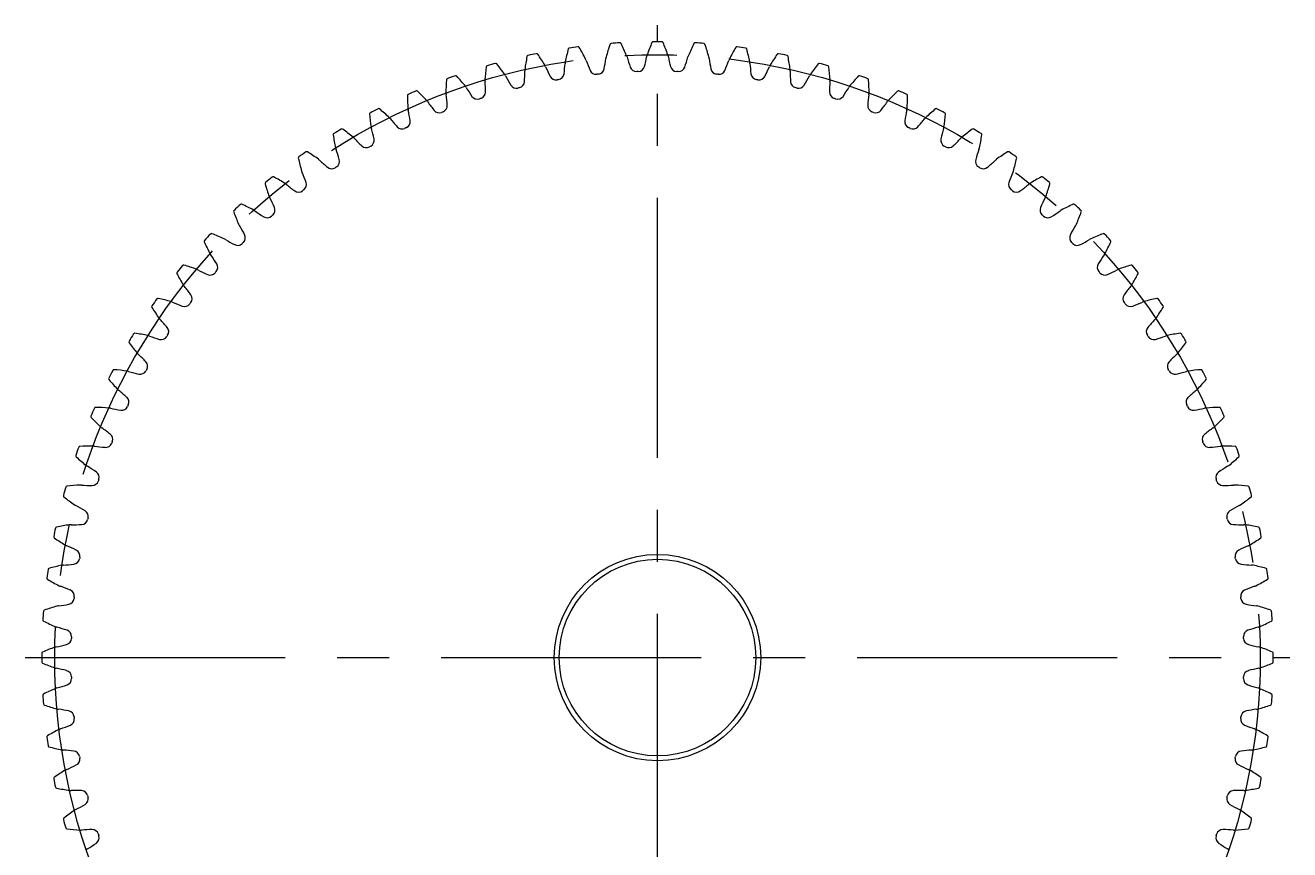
# Model space of a CAD drawing. Extents: x -1 to 145, y -13 to 100.
# Drawn here: x -1 to 76.2, y 35.9 to 86.2 of the extents above; entities that cross this region are included whole.
import ezdxf

# ---------------------------------------------------------------- set-up
doc = ezdxf.new("R2010")
doc.units = 0
doc.header["$LTSCALE"] = 0.5
doc.linetypes.add('CENTER', pattern=[50.8, 31.75, -6.35, 6.35, -6.35])
doc.layers.add('MSM_CENTER', color=1, linetype='CENTER')
doc.layers.add('MSM_CONTINUOUS', color=7, linetype='CONTINUOUS')

msp = doc.modelspace()

# ---------------------------------------------------------------- linework, layer by layer
at = {"layer": 'MSM_CENTER'}
for p, q in [((37.6, 9), (37.6, 86.2)), ((-1, 47.6), (76.2, 47.6))]:
    msp.add_line(p, q, dxfattribs=at)
msp.add_circle((37.6, 47.6), 36.8, dxfattribs=at)
at = {"layer": 'MSM_CONTINUOUS'}
for radius in [6.3, 6]:
    msp.add_circle((37.6, 47.6), radius, dxfattribs=at)
for centre, radius, start, end in [((45.565, 81.268), 11.5, 160.8561, 164.8913), ((34.776, 85.014), 0.08, 94.31615, 160.8561), ((37.6, 47.6), 37.6, 93.50994, 94.31615), ((35.303, 85.05), 0.08, 26.96998, 93.50994), ((25.125, 79.87), 11.5, 22.93478, 26.96998), ((47.844, 80.646), 11.5, 156.94306, 160.97826), ((37.336, 85.119), 0.08, 90.40311, 156.94306), ((37.6, 47.6), 37.6, 89.59689, 90.40311), ((37.864, 85.119), 0.08, 23.05694, 89.59689), ((27.356, 80.646), 11.5, 19.02174, 23.05694), ((50.075, 79.87), 11.5, 153.03002, 157.06522), ((39.897, 85.05), 0.08, 86.49006, 153.03002), ((37.6, 47.6), 37.6, 85.68385, 86.49006), ((40.424, 85.014), 0.08, 19.1439, 85.68385), ((29.635, 81.268), 11.5, 15.1087, 19.1439), ((40.906, 82.039), 11.5, 168.68219, 172.71739), ((29.708, 84.281), 0.08, 102.14224, 168.68219), ((37.6, 47.6), 37.6, 101.33602, 102.14224), ((30.225, 84.388), 0.08, 34.79607, 101.33602), ((20.847, 77.871), 11.5, 30.76087, 34.79607), ((43.249, 81.734), 11.5, 164.76915, 168.80435), ((32.23, 84.734), 0.08, 98.22919, 164.76915), ((37.6, 47.6), 37.6, 97.42298, 98.22919), ((32.753, 84.806), 0.08, 30.88303, 97.42298), ((22.952, 78.944), 11.5, 26.84783, 30.88303), ((25.318, 85.335), 9.2, 348.72945, 352.76024), ((35.104, 84.093), 0.665, 164.89129, 172.82074), ((35.104, 84.093), 0.665, 15.00534, 22.93479), ((44.63, 86.656), 9.2, 195.06585, 199.09664), ((27.922, 86.085), 9.2, 344.8164, 348.84719), ((37.6, 84.178), 0.665, 160.97825, 168.9077), ((37.6, 84.178), 0.665, 11.0923, 19.02175), ((47.278, 86.085), 9.2, 191.15281, 195.1836), ((30.57, 86.656), 9.2, 340.90336, 344.93415), ((40.096, 84.093), 0.665, 157.06522, 164.99466), ((40.096, 84.093), 0.665, 7.17926, 15.1087), ((49.882, 85.335), 9.2, 187.23976, 191.27055), ((52.248, 78.944), 11.5, 149.11697, 153.15217), ((42.447, 84.806), 0.08, 82.57702, 149.11697), ((37.6, 47.6), 37.6, 81.77081, 82.57702), ((42.97, 84.734), 0.08, 15.23085, 81.77081), ((31.951, 81.734), 11.5, 11.19565, 15.23085), ((54.353, 77.871), 11.5, 145.20393, 149.23913), ((44.975, 84.388), 0.08, 78.66398, 145.20393), ((37.6, 47.6), 37.6, 77.85776, 78.66398), ((45.492, 84.281), 0.08, 11.31781, 77.85776), ((34.294, 82.039), 11.5, 7.28261, 11.31781), ((38.548, 82.185), 11.5, 172.59523, 176.63043), ((27.223, 83.657), 0.08, 106.05528, 172.59523), ((37.6, 47.6), 37.6, 105.24907, 106.05528), ((27.732, 83.799), 0.08, 38.70911, 105.24907), ((18.82, 76.657), 11.5, 34.67391, 38.70911), ((20.294, 83.311), 9.2, 356.55553, 0.58632), ((30.158, 83.413), 0.665, 172.71739, 180.64683), ((30.158, 83.413), 0.665, 22.83143, 30.76088), ((39.246, 87.25), 9.2, 202.89194, 206.92273), ((22.771, 84.409), 9.2, 352.64249, 356.67328), ((32.619, 83.837), 0.665, 168.80433, 176.73379), ((32.619, 83.837), 0.665, 18.91839, 26.84784), ((41.948, 87.045), 9.2, 198.9789, 203.00968), ((33.848, 83.605), 0.4, 203.00968, 275.94921), ((33.948, 83.615), 0.4, 275.7899, 348.72945), ((36.314, 83.777), 0.4, 199.09663, 272.03617), ((37.6, 47.6), 35.8, 91.87687, 92.03617), ((36.414, 83.781), 0.4, 271.87686, 344.8164), ((38.786, 83.781), 0.4, 195.18361, 268.12313), ((37.6, 47.6), 35.8, 87.96383, 88.12313), ((38.886, 83.777), 0.4, 267.96388, 340.90336), ((41.252, 83.615), 0.4, 191.27055, 264.21008), ((41.352, 83.605), 0.4, 264.05084, 336.99032), ((33.252, 87.045), 9.2, 336.99032, 341.0211), ((42.581, 83.837), 0.665, 153.15217, 161.08161), ((42.581, 83.837), 0.665, 3.26621, 11.19565), ((52.429, 84.409), 9.2, 183.32672, 187.35751), ((35.954, 87.25), 9.2, 333.07727, 337.10806), ((45.042, 83.413), 0.665, 149.23913, 157.16857), ((45.042, 83.413), 0.665, 359.35317, 7.28261), ((54.906, 83.311), 9.2, 179.41368, 183.44447), ((56.38, 76.657), 11.5, 141.29089, 145.32609), ((47.468, 83.799), 0.08, 74.75093, 141.29089), ((37.6, 47.6), 37.6, 73.94472, 74.75093), ((47.977, 83.657), 0.08, 7.40477, 73.94472), ((36.652, 82.185), 11.5, 3.36957, 7.40477), ((36.186, 82.169), 11.5, 176.50828, 180.54348), ((24.787, 82.864), 0.08, 109.96832, 176.50828), ((37.6, 47.6), 37.6, 109.16211, 109.96832), ((25.284, 83.041), 0.08, 42.62228, 109.16211), ((16.881, 75.308), 11.5, 38.58696, 42.62216), ((27.731, 82.822), 0.665, 176.63043, 184.55987), ((17.897, 82.047), 9.2, 0.46858, 4.49937), ((27.731, 82.822), 0.665, 26.74447, 34.67392), ((36.536, 87.269), 9.2, 206.80498, 210.83577), ((29.078, 82.783), 0.4, 283.61599, 356.55553), ((31.4, 83.265), 0.4, 206.92272, 279.86226), ((37.6, 47.6), 35.8, 99.70296, 99.86226), ((31.499, 83.282), 0.4, 279.70295, 352.64249), ((37.6, 47.6), 35.8, 95.78991, 95.94921), ((37.6, 47.6), 35.8, 84.05078, 84.21008), ((43.701, 83.282), 0.4, 187.35751, 260.29704), ((37.6, 47.6), 35.8, 80.13774, 80.29704), ((43.8, 83.265), 0.4, 260.1378, 333.07727), ((46.122, 82.783), 0.4, 183.44447, 256.384), ((38.664, 87.269), 9.2, 329.16423, 333.19502), ((47.469, 82.822), 0.665, 145.32609, 153.25553), ((57.303, 82.047), 9.2, 175.50063, 179.53142), ((47.469, 82.822), 0.665, 355.44013, 3.36957), ((58.319, 75.308), 11.5, 137.37784, 141.41304), ((49.916, 83.041), 0.08, 70.83789, 137.37784), ((37.6, 47.6), 37.6, 70.03168, 70.83789), ((50.413, 82.864), 0.08, 3.49172, 70.03168), ((39.014, 82.169), 11.5, 359.45652, 3.49172), ((22.41, 81.908), 0.08, 113.88137, 180.42132), ((33.83, 81.992), 11.5, 180.42132, 184.45652), ((37.6, 47.6), 37.6, 113.07515, 113.88137), ((22.894, 82.118), 0.08, 46.53532, 113.07515), ((15.039, 73.829), 11.5, 42.5, 46.5352), ((25.351, 82.066), 0.665, 180.54348, 188.47292), ((15.592, 80.622), 9.2, 4.38162, 8.41241), ((25.351, 82.066), 0.665, 30.65752, 38.58696), ((33.832, 87.104), 9.2, 210.71803, 214.74881), ((26.601, 82.089), 0.4, 214.74881, 287.68835), ((26.697, 82.119), 0.4, 287.52903, 0.46858), ((28.98, 82.759), 0.4, 210.83576, 283.7753), ((37.6, 47.6), 35.8, 103.616, 103.7753), ((37.6, 47.6), 35.8, 76.2247, 76.384), ((46.22, 82.759), 0.4, 256.22475, 329.16423), ((48.503, 82.119), 0.4, 179.53142, 252.47095), ((48.599, 82.089), 0.4, 252.31171, 325.25119), ((41.368, 87.104), 9.2, 325.25119, 329.28197), ((49.849, 82.066), 0.665, 141.41304, 149.34248), ((59.608, 80.622), 9.2, 171.58759, 175.61838), ((49.849, 82.066), 0.665, 351.52708, 359.45652), ((60.161, 73.829), 11.5, 133.4648, 137.5), ((52.306, 82.118), 0.08, 66.92544, 133.4648), ((37.6, 47.6), 37.6, 66.11863, 66.92485), ((52.79, 81.908), 0.08, 359.57868, 66.11863), ((41.37, 81.992), 11.5, 355.54348, 359.57868), ((37.6, 47.6), 37.6, 116.9882, 117.79441), ((20.573, 81.034), 0.08, 50.44824, 116.9882), ((13.301, 72.229), 11.5, 46.41304, 50.44824), ((23.027, 81.15), 0.665, 184.45652, 192.38596), ((23.027, 81.15), 0.665, 34.57056, 42.50001), ((31.145, 86.755), 9.2, 214.63107, 218.66186), ((24.367, 81.295), 0.4, 291.44211, 4.38162), ((37.6, 47.6), 35.8, 107.52905, 107.68835), ((37.6, 47.6), 35.8, 72.31165, 72.47095), ((50.833, 81.295), 0.4, 175.61838, 248.55791), ((44.055, 86.755), 9.2, 321.33814, 325.36893), ((52.173, 81.15), 0.665, 137.5, 145.42944), ((52.173, 81.15), 0.665, 347.61404, 355.54348), ((61.899, 72.229), 11.5, 129.55176, 133.58696), ((54.627, 81.034), 0.08, 63.01239, 129.55176), ((37.6, 47.6), 37.6, 62.20559, 63.0118), ((20.104, 80.791), 0.08, 117.79441, 184.33436), ((31.492, 81.654), 11.5, 184.33436, 188.36957), ((20.772, 80.077), 0.665, 38.4836, 46.41305), ((28.488, 86.223), 9.2, 218.54411, 222.5749), ((22.098, 80.313), 0.4, 295.35515, 8.29466), ((13.39, 79.043), 9.2, 8.29466, 12.32545), ((24.273, 81.258), 0.4, 218.66185, 291.60139), ((37.6, 47.6), 35.8, 111.44209, 111.60139), ((37.6, 47.6), 35.8, 68.39861, 68.55791), ((50.927, 81.258), 0.4, 248.39866, 321.33814), ((53.102, 80.313), 0.4, 171.70534, 244.64487), ((61.81, 79.043), 9.2, 167.67455, 171.70534), ((46.712, 86.223), 9.2, 317.4251, 321.45589), ((54.428, 80.077), 0.665, 133.58696, 141.5164), ((43.708, 81.654), 11.5, 351.63043, 355.66564), ((55.096, 80.791), 0.08, 355.66564, 62.20559), ((17.88, 79.52), 0.08, 121.70745, 188.24741), ((37.6, 47.6), 37.6, 120.90124, 121.70745), ((18.331, 79.794), 0.08, 54.36129, 120.90124), ((11.677, 70.513), 11.5, 50.32609, 54.36129), ((20.772, 80.077), 0.665, 188.36957, 196.29901), ((11.301, 77.318), 9.2, 12.20771, 16.2385), ((22.007, 80.27), 0.4, 222.5749, 295.51443), ((37.6, 47.6), 35.8, 115.35513, 115.51443), ((37.6, 47.6), 35.8, 64.48557, 64.64487), ((53.193, 80.27), 0.4, 244.48562, 317.4251), ((63.899, 77.318), 9.2, 163.7615, 167.79229), ((54.428, 80.077), 0.665, 343.70099, 351.63043), ((63.523, 70.513), 11.5, 125.63871, 129.67391), ((56.869, 79.794), 0.08, 59.09935, 125.63871), ((37.6, 47.6), 37.6, 58.29255, 59.09876), ((57.32, 79.52), 0.08, 351.75259, 58.29255), ((29.182, 81.158), 11.5, 188.24741, 192.28261), ((18.595, 78.853), 0.665, 42.39665, 50.3261), ((25.873, 85.511), 9.2, 222.45716, 226.48794), ((19.814, 79.129), 0.4, 226.48794, 299.42748), ((37.6, 47.6), 35.8, 119.26818, 119.42748), ((19.902, 79.179), 0.4, 299.26816, 12.20771), ((55.298, 79.179), 0.4, 167.79229, 240.73182), ((37.6, 47.6), 35.8, 60.57252, 60.73182), ((55.386, 79.129), 0.4, 240.57258, 313.51206), ((49.327, 85.511), 9.2, 313.51206, 317.54284), ((56.605, 78.853), 0.665, 129.67391, 137.60335), ((46.018, 81.158), 11.5, 347.71739, 351.75259), ((15.748, 78.1), 0.08, 125.6205, 192.16045), ((26.912, 80.505), 11.5, 192.16045, 196.19565), ((37.6, 47.6), 37.6, 124.81428, 125.6205), ((16.179, 78.404), 0.08, 58.27433, 124.81428), ((10.174, 68.691), 11.5, 54.23913, 58.27433), ((16.506, 77.483), 0.665, 46.30969, 54.23914), ((18.595, 78.853), 0.665, 192.28261, 200.21205), ((9.334, 75.454), 9.2, 16.12075, 20.15154), ((17.788, 77.897), 0.4, 303.1812, 16.12075), ((57.412, 77.897), 0.4, 163.87925, 236.81878), ((65.866, 75.454), 9.2, 159.84846, 163.87925), ((56.605, 78.853), 0.665, 339.78795, 347.71739), ((58.694, 77.483), 0.665, 125.76087, 133.69031), ((65.026, 68.691), 11.5, 121.72567, 125.76087), ((59.021, 78.404), 0.08, 55.18631, 121.72567), ((37.6, 47.6), 37.6, 54.3795, 55.18572), ((48.288, 80.505), 11.5, 343.80435, 347.83955), ((59.452, 78.1), 0.08, 347.83955, 54.3795), ((16.506, 77.483), 0.665, 196.19565, 204.12509), ((7.499, 73.46), 9.2, 20.03379, 24.06458), ((23.313, 84.623), 9.2, 226.3702, 230.40099), ((17.704, 77.842), 0.4, 230.40099, 303.34052), ((37.6, 47.6), 35.8, 123.18122, 123.34052), ((37.6, 47.6), 35.8, 56.65948, 56.81878), ((57.496, 77.842), 0.4, 236.65953, 309.59901), ((51.887, 84.623), 9.2, 309.59901, 313.6298), ((67.701, 73.46), 9.2, 155.93542, 159.96621), ((58.694, 77.483), 0.665, 335.87491, 343.80435), ((13.717, 76.537), 0.08, 129.53354, 196.07349), ((24.691, 79.699), 11.5, 196.07349, 200.1087), ((37.6, 47.6), 37.6, 128.72733, 129.53354), ((14.127, 76.871), 0.08, 62.18738, 128.72733), ((8.799, 66.77), 11.5, 58.15217, 62.18738), ((14.516, 75.974), 0.665, 50.22273, 58.15218), ((20.82, 83.562), 9.2, 230.28324, 234.31403), ((15.767, 76.475), 0.4, 307.09424, 20.03379), ((59.433, 76.475), 0.4, 159.96621, 232.90574), ((54.38, 83.562), 9.2, 305.68597, 309.71676), ((60.684, 75.974), 0.665, 121.84783, 129.77727), ((66.401, 66.77), 11.5, 117.81262, 121.84783), ((61.073, 76.871), 0.08, 51.27326, 117.81262), ((37.6, 47.6), 37.6, 50.46646, 51.27267), ((50.509, 79.699), 11.5, 339.8913, 343.92651), ((61.483, 76.537), 0.08, 343.92651, 50.46646), ((14.516, 75.974), 0.665, 200.1087, 208.03814), ((5.805, 71.346), 9.2, 23.94684, 27.97763), ((15.687, 76.414), 0.4, 234.31403, 307.25356), ((37.6, 47.6), 35.8, 127.09426, 127.25356), ((37.6, 47.6), 35.8, 52.74644, 52.90574), ((59.513, 76.414), 0.4, 232.74649, 305.68597), ((69.395, 71.346), 9.2, 152.02237, 156.05316), ((60.684, 75.974), 0.665, 331.96186, 339.8913), ((11.798, 74.84), 0.08, 133.44659, 199.98654), ((37.6, 47.6), 37.6, 132.64037, 133.44659), ((12.184, 75.2), 0.08, 66.10042, 132.64037), ((7.558, 64.76), 11.5, 62.06522, 66.10042), ((12.634, 74.333), 0.665, 54.13578, 62.06523), ((13.847, 74.917), 0.4, 311.00729, 23.94684), ((61.353, 74.917), 0.4, 156.05316, 228.99269), ((62.566, 74.333), 0.665, 117.93478, 125.86422), ((67.642, 64.76), 11.5, 113.89958, 117.93478), ((63.016, 75.2), 0.08, 47.35963, 113.89958), ((37.6, 47.6), 37.6, 46.55341, 47.35963), ((63.402, 74.84), 0.08, 340.01346, 46.55341), ((22.531, 78.743), 11.5, 199.98654, 204.02174), ((18.405, 82.333), 9.2, 234.19629, 238.22708), ((13.771, 74.851), 0.4, 238.22708, 311.16661), ((37.6, 47.6), 35.8, 131.00731, 131.16661), ((37.6, 47.6), 35.8, 48.83339, 48.99269), ((61.429, 74.851), 0.4, 228.83344, 301.77292), ((56.795, 82.333), 9.2, 301.77292, 305.80371), ((52.669, 78.743), 11.5, 335.97826, 340.01346), ((37.6, 47.6), 37.6, 136.55341, 137.35963), ((10.36, 73.402), 0.08, 70.01346, 136.55341), ((6.457, 62.669), 11.5, 65.97826, 70.01346), ((12.634, 74.333), 0.665, 204.02174, 211.95118), ((4.258, 69.12), 9.2, 27.85988, 31.89067), ((12.038, 73.233), 0.4, 314.92033, 27.85988), ((63.162, 73.233), 0.4, 152.14012, 225.07965), ((70.942, 69.12), 9.2, 148.10933, 152.14012), ((62.566, 74.333), 0.665, 328.04882, 335.97826), ((68.743, 62.669), 11.5, 109.98654, 114.02174), ((64.84, 73.402), 0.08, 43.44718, 109.98654), ((37.6, 47.6), 37.6, 42.64037, 43.44659), ((10, 73.016), 0.08, 137.35963, 203.89958), ((20.44, 77.642), 11.5, 203.89958, 207.93478), ((10.867, 72.566), 0.665, 58.04882, 65.97827), ((16.08, 80.942), 9.2, 238.10933, 242.14012), ((11.967, 73.162), 0.4, 242.14012, 315.07965), ((37.6, 47.6), 35.8, 134.92035, 135.07965), ((37.6, 47.6), 35.8, 44.92035, 45.07965), ((63.233, 73.162), 0.4, 224.9204, 297.85988), ((59.12, 80.942), 9.2, 297.85988, 301.89067), ((64.333, 72.566), 0.665, 114.02174, 121.95118), ((54.76, 77.642), 11.5, 332.06522, 336.10042), ((65.2, 73.016), 0.08, 336.10042, 42.64037), ((10.867, 72.566), 0.665, 207.93478, 215.86422), ((2.867, 66.795), 9.2, 31.77292, 35.80371), ((72.333, 66.795), 9.2, 144.19629, 148.22708), ((64.333, 72.566), 0.665, 324.13578, 332.06522), ((8.329, 71.073), 0.08, 141.27267, 207.81262), ((18.43, 76.401), 11.5, 207.81262, 211.84783), ((37.6, 47.6), 37.6, 140.46646, 141.27267), ((8.663, 71.483), 0.08, 73.92651, 140.46646), ((5.501, 60.509), 11.5, 69.8913, 73.92651), ((9.226, 70.684), 0.665, 61.96186, 69.89131), ((13.854, 79.395), 9.2, 242.02237, 246.05316), ((10.283, 71.353), 0.4, 246.05316, 318.99269), ((37.6, 47.6), 35.8, 138.83339, 138.99269), ((10.349, 71.429), 0.4, 318.83337, 31.77292), ((64.851, 71.429), 0.4, 148.22708, 221.16661), ((37.6, 47.6), 35.8, 41.00731, 41.16661), ((64.917, 71.353), 0.4, 221.00736, 293.94684), ((61.346, 79.395), 9.2, 293.94684, 297.97763), ((65.974, 70.684), 0.665, 110.1087, 118.03814), ((69.699, 60.509), 11.5, 106.07349, 110.1087), ((66.537, 71.483), 0.08, 39.53354, 106.07349), ((56.77, 76.401), 11.5, 328.15217, 332.18738), ((37.6, 47.6), 37.6, 38.72733, 39.53354), ((66.871, 71.073), 0.08, 332.18738, 38.72733), ((9.226, 70.684), 0.665, 211.84783, 219.77727), ((1.638, 64.38), 9.2, 35.68597, 39.71676), ((73.562, 64.38), 9.2, 140.28324, 144.31403), ((65.974, 70.684), 0.665, 320.22273, 328.15217), ((37.6, 47.6), 37.6, 144.3795, 145.18572), ((7.1, 69.452), 0.08, 77.83955, 144.3795), ((4.695, 58.288), 11.5, 73.80435, 77.83955), ((8.786, 69.513), 0.4, 322.74641, 35.68597), ((66.414, 69.513), 0.4, 144.31403, 217.25356), ((70.505, 58.288), 11.5, 102.16045, 106.19565), ((68.1, 69.452), 0.08, 35.6205, 102.16045), ((37.6, 47.6), 37.6, 34.81428, 35.6205), ((6.796, 69.021), 0.08, 145.18572, 211.72567), ((16.509, 75.026), 11.5, 211.72567, 215.76087), ((7.717, 68.694), 0.665, 65.87491, 73.80436), ((11.74, 77.701), 9.2, 245.93542, 249.96621), ((8.725, 69.433), 0.4, 249.96621, 322.90574), ((37.6, 47.6), 35.8, 142.74644, 142.90574), ((37.6, 47.6), 35.8, 37.09426, 37.25356), ((66.475, 69.433), 0.4, 217.09431, 290.03379), ((63.46, 77.701), 9.2, 290.03379, 294.06458), ((67.483, 68.694), 0.665, 106.19565, 114.12509), ((58.691, 75.026), 11.5, 324.23913, 328.27433), ((68.404, 69.021), 0.08, 328.27433, 34.81428), ((7.717, 68.694), 0.665, 215.76086, 223.69031), ((0.577, 61.887), 9.2, 39.59901, 43.6298), ((74.623, 61.887), 9.2, 136.3702, 140.40099), ((67.483, 68.694), 0.665, 316.30969, 324.23913), ((37.6, 47.6), 37.6, 148.29255, 149.09876), ((5.68, 67.32), 0.08, 81.75259, 148.29255), ((4.042, 56.018), 11.5, 77.71739, 81.75259), ((6.347, 66.605), 0.665, 69.78795, 77.7174), ((9.746, 75.866), 9.2, 249.84846, 253.87925), ((7.303, 67.412), 0.4, 253.87925, 326.81878), ((37.6, 47.6), 35.8, 146.65948, 146.81878), ((7.358, 67.496), 0.4, 326.65946, 39.59901), ((67.842, 67.496), 0.4, 140.40099, 213.34052), ((37.6, 47.6), 35.8, 33.18122, 33.34052), ((67.897, 67.412), 0.4, 213.18127, 286.12075), ((65.454, 75.866), 9.2, 286.12075, 290.15154), ((68.853, 66.605), 0.665, 102.28261, 110.21205), ((71.158, 56.018), 11.5, 98.24741, 102.28261), ((69.52, 67.32), 0.08, 31.70745, 98.24741), ((37.6, 47.6), 37.6, 30.90124, 31.70745), ((5.406, 66.869), 0.08, 149.09935, 215.63871), ((14.687, 73.523), 11.5, 215.63871, 219.67391), ((60.513, 73.523), 11.5, 320.32609, 324.36129), ((69.794, 66.869), 0.08, 324.36129, 30.90124), ((6.347, 66.605), 0.665, 219.6739, 227.60335), ((-0.311, 59.327), 9.2, 43.51206, 47.54284), ((6.071, 65.386), 0.4, 330.57255, 43.51206), ((69.129, 65.386), 0.4, 136.48794, 209.42748), ((75.511, 59.327), 9.2, 132.45716, 136.48794), ((68.853, 66.605), 0.665, 312.39665, 320.32609), ((37.6, 47.6), 37.6, 152.20559, 153.0118), ((4.409, 65.096), 0.08, 85.66564, 152.20559), ((3.546, 53.708), 11.5, 81.63044, 85.66564), ((5.123, 64.428), 0.665, 73.70099, 81.63044), ((7.882, 73.899), 9.2, 253.7615, 257.79229), ((6.021, 65.298), 0.4, 257.79229, 330.73182), ((37.6, 47.6), 35.8, 150.57252, 150.73182), ((37.6, 47.6), 35.8, 29.26818, 29.42748), ((69.179, 65.298), 0.4, 209.26823, 282.20771), ((67.318, 73.899), 9.2, 282.20771, 286.2385), ((70.077, 64.428), 0.665, 98.36957, 106.29901), ((71.654, 53.708), 11.5, 94.33436, 98.36957), ((70.791, 65.096), 0.08, 27.79441, 94.33436), ((37.6, 47.6), 37.6, 26.9882, 27.79441), ((4.166, 64.627), 0.08, 153.0118, 219.55176), ((12.971, 71.899), 11.5, 219.55176, 223.58696), ((62.229, 71.899), 11.5, 316.41304, 320.44824), ((71.034, 64.627), 0.08, 320.44824, 26.9882), ((5.123, 64.428), 0.665, 223.58696, 231.5164), ((-1.023, 56.712), 9.2, 47.4251, 51.45589), ((4.93, 63.193), 0.4, 334.48559, 47.4251), ((70.27, 63.193), 0.4, 132.5749, 205.51443), ((76.223, 56.712), 9.2, 128.54411, 132.5749), ((70.077, 64.428), 0.665, 308.4836, 316.41304), ((37.6, 47.6), 37.6, 156.11863, 156.92485), ((3.292, 62.79), 0.08, 89.57868, 156.11863), ((3.208, 51.37), 11.5, 85.54348, 89.57868), ((4.05, 62.173), 0.665, 77.61404, 85.54348), ((6.157, 71.81), 9.2, 257.67455, 261.70534), ((4.887, 63.102), 0.4, 261.70534, 334.64487), ((37.6, 47.6), 35.8, 154.48557, 154.64487), ((37.6, 47.6), 35.8, 25.35513, 25.51443), ((70.313, 63.102), 0.4, 205.35518, 278.29466), ((69.043, 71.81), 9.2, 278.29466, 282.32545), ((71.15, 62.173), 0.665, 94.45652, 102.38596), ((71.992, 51.37), 11.5, 90.42132, 94.45652), ((71.908, 62.79), 0.08, 23.88137, 90.42132), ((37.6, 47.6), 37.6, 23.07515, 23.88137), ((3.082, 62.306), 0.08, 156.92544, 223.4648), ((11.371, 70.161), 11.5, 223.4648, 227.5), ((63.829, 70.161), 11.5, 312.5, 316.5352), ((72.118, 62.306), 0.08, 316.5352, 23.07515), ((4.05, 62.173), 0.665, 227.49999, 235.42944), ((-1.555, 54.055), 9.2, 51.33814, 55.36893), ((3.942, 60.927), 0.4, 338.39863, 51.33814), ((71.258, 60.927), 0.4, 128.66186, 201.60139), ((76.755, 54.055), 9.2, 124.63107, 128.66186), ((71.15, 62.173), 0.665, 304.57056, 312.5), ((37.6, 47.6), 37.6, 160.03168, 160.83789), ((2.336, 60.413), 0.08, 93.49172, 160.03168), ((3.031, 49.014), 11.5, 89.45652, 93.49172), ((3.134, 59.849), 0.665, 81.52708, 89.45653), ((4.578, 69.608), 9.2, 261.58759, 265.61838), ((3.905, 60.833), 0.4, 265.61838, 338.55791), ((37.6, 47.6), 35.8, 158.39861, 158.55791), ((37.6, 47.6), 35.8, 21.44209, 21.60139), ((71.295, 60.833), 0.4, 201.44214, 274.38162), ((70.622, 69.608), 9.2, 274.38162, 278.41241), ((72.066, 59.849), 0.665, 90.54348, 98.47292), ((72.169, 49.014), 11.5, 86.50828, 90.54348), ((72.864, 60.413), 0.08, 19.96832, 86.50828), ((37.6, 47.6), 37.6, 19.16211, 19.96832), ((2.159, 59.916), 0.08, 160.83848, 227.37784), ((9.892, 68.319), 11.5, 227.37784, 231.41304), ((65.308, 68.319), 11.5, 308.58696, 312.62216), ((73.041, 59.916), 0.08, 312.62216, 19.16211), ((3.134, 59.849), 0.665, 231.41304, 239.34248), ((-1.904, 51.368), 9.2, 55.25119, 59.28197), ((3.111, 58.599), 0.4, 342.31168, 55.25119), ((72.089, 58.599), 0.4, 124.74881, 197.68835), ((77.104, 51.368), 9.2, 120.71803, 124.74881), ((72.066, 59.849), 0.665, 300.65752, 308.58696), ((37.6, 47.6), 37.6, 163.94472, 164.75093), ((1.543, 57.977), 0.08, 97.40477, 163.94472), ((3.015, 46.652), 11.5, 93.36957, 97.40477), ((2.378, 57.469), 0.665, 85.44013, 93.36957), ((3.153, 67.303), 9.2, 265.50063, 269.53142), ((3.081, 58.503), 0.4, 269.53142, 342.47095), ((37.6, 47.6), 35.8, 162.31165, 162.47095), ((37.6, 47.6), 35.8, 17.52905, 17.68835), ((72.119, 58.503), 0.4, 197.52909, 270.46858), ((72.047, 67.303), 9.2, 270.46858, 274.49937), ((72.822, 57.469), 0.665, 86.63043, 94.55987), ((72.185, 46.652), 11.5, 82.59523, 86.63043), ((73.657, 57.977), 0.08, 16.05528, 82.59523), ((37.6, 47.6), 37.6, 15.24907, 16.05528), ((1.401, 57.468), 0.08, 164.75152, 231.29089), ((8.543, 66.38), 11.5, 231.29089, 235.32609), ((66.657, 66.38), 11.5, 304.67391, 308.70911), ((73.799, 57.468), 0.08, 308.70911, 15.24907), ((2.378, 57.469), 0.665, 235.32607, 243.25553), ((-2.069, 48.664), 9.2, 59.16423, 63.19502), ((2.441, 56.22), 0.4, 346.22472, 59.16423), ((72.759, 56.22), 0.4, 120.83577, 193.7753), ((77.269, 48.664), 9.2, 116.80498, 120.83577), ((72.822, 57.469), 0.665, 296.74447, 304.67391), ((3.161, 44.294), 11.5, 97.28261, 101.31781), ((1.787, 55.042), 0.665, 89.35317, 97.28262), ((1.889, 64.906), 9.2, 269.41368, 273.44447), ((2.417, 56.122), 0.4, 273.44447, 346.384), ((37.6, 47.6), 35.8, 166.2247, 166.384), ((37.6, 47.6), 35.8, 13.616, 13.7753), ((72.783, 56.122), 0.4, 193.61605, 266.55553), ((73.311, 64.906), 9.2, 266.55553, 270.58632), ((73.413, 55.042), 0.665, 82.71739, 90.64683), ((72.039, 44.294), 11.5, 78.68219, 82.71739), ((0.812, 54.975), 0.08, 168.66398, 235.20393), ((37.6, 47.6), 37.6, 167.85776, 168.66398), ((7.329, 64.353), 11.5, 235.20393, 239.23913), ((0.919, 55.492), 0.08, 101.31781, 167.85776), ((67.871, 64.353), 11.5, 300.76087, 304.79607), ((74.281, 55.492), 0.08, 12.14224, 78.68219), ((37.6, 47.6), 37.6, 11.33602, 12.14224), ((74.388, 54.975), 0.08, 304.79607, 11.33602), ((1.787, 55.042), 0.665, 239.23912, 247.16857), ((-2.05, 45.954), 9.2, 63.07727, 67.10806), ((1.935, 53.8), 0.4, 350.13777, 63.07727), ((73.265, 53.8), 0.4, 116.92273, 189.86226), ((77.25, 45.954), 9.2, 112.89194, 116.92273), ((73.413, 55.042), 0.665, 292.83143, 300.76087), ((0.791, 62.429), 9.2, 273.32672, 277.35751), ((1.918, 53.701), 0.4, 277.35751, 350.29704), ((37.6, 47.6), 35.8, 170.13774, 170.29704), ((37.6, 47.6), 35.8, 9.70296, 9.86226), ((73.282, 53.701), 0.4, 189.70301, 262.64249), ((74.409, 62.429), 9.2, 262.64249, 266.67328), ((37.6, 47.6), 37.6, 171.77081, 172.57702), ((0.466, 52.97), 0.08, 105.23085, 171.77081), ((3.466, 41.951), 11.5, 101.19565, 105.23085), ((1.363, 52.581), 0.665, 93.26621, 101.19566), ((73.837, 52.581), 0.665, 78.80435, 86.73379), ((71.734, 41.951), 11.5, 74.76915, 78.80435), ((74.734, 52.97), 0.08, 8.22919, 74.76915), ((37.6, 47.6), 37.6, 7.42298, 8.22919), ((0.394, 52.447), 0.08, 172.57702, 239.11697), ((6.256, 62.248), 11.5, 239.11697, 243.15217), ((1.363, 52.581), 0.665, 243.15216, 251.08161), ((-1.845, 43.252), 9.2, 66.99032, 71.0211), ((77.045, 43.252), 9.2, 108.9789, 113.00968), ((73.837, 52.581), 0.665, 288.91839, 296.84783), ((68.944, 62.248), 11.5, 296.84783, 300.88303), ((74.806, 52.447), 0.08, 300.88303, 7.42298), ((1.585, 51.252), 0.4, 281.27055, 354.21008), ((1.595, 51.352), 0.4, 354.05081, 66.99032), ((37.6, 47.6), 35.8, 174.05078, 174.21008), ((73.605, 51.352), 0.4, 113.00968, 185.94921), ((37.6, 47.6), 35.8, 5.78991, 5.94921), ((73.615, 51.252), 0.4, 185.78996, 258.72945), ((37.6, 47.6), 37.6, 175.68385, 176.49006), ((0.186, 50.424), 0.08, 109.1439, 175.68385), ((3.932, 39.635), 11.5, 105.1087, 109.1439), ((1.107, 50.096), 0.665, 97.17926, 105.1087), ((-0.135, 59.882), 9.2, 277.23976, 281.27055), ((75.335, 59.882), 9.2, 258.72945, 262.76024), ((74.093, 50.096), 0.665, 74.8913, 82.82074), ((71.268, 39.635), 11.5, 70.8561, 74.8913), ((75.014, 50.424), 0.08, 4.31615, 70.8561), ((37.6, 47.6), 37.6, 3.50994, 4.31615), ((0.15, 49.897), 0.08, 176.49006, 243.03002), ((5.33, 60.075), 11.5, 243.03002, 247.06522), ((1.107, 50.096), 0.665, 247.06522, 254.99466), ((-1.456, 40.57), 9.2, 70.90336, 74.93415), ((76.656, 40.57), 9.2, 105.06585, 109.09664), ((74.093, 50.096), 0.665, 285.00534, 292.93478), ((69.87, 60.075), 11.5, 292.93478, 296.96998), ((75.05, 49.897), 0.08, 296.96998, 3.50994), ((1.419, 48.786), 0.4, 285.1836, 358.12313), ((1.423, 48.886), 0.4, 357.96385, 70.90336), ((37.6, 47.6), 35.8, 177.96383, 178.12313), ((73.777, 48.886), 0.4, 109.09664, 182.03617), ((37.6, 47.6), 35.8, 1.87687, 2.03617), ((73.781, 48.786), 0.4, 181.87692, 254.8164), ((37.6, 47.6), 37.6, 179.59689, 180.40311), ((0.081, 47.864), 0.08, 113.05694, 179.59689), ((4.554, 37.356), 11.5, 109.02174, 113.05694), ((1.022, 47.6), 0.665, 101.0923, 109.02174), ((-0.885, 57.278), 9.2, 281.15281, 285.1836), ((76.085, 57.278), 9.2, 254.8164, 258.84719), ((74.178, 47.6), 0.665, 70.97826, 78.9077), ((70.646, 37.356), 11.5, 66.94306, 70.97826), ((75.119, 47.864), 0.08, 0.40311, 66.94306), ((37.6, 47.6), 37.6, 359.59689, 0.40311), ((0.081, 47.336), 0.08, 180.40311, 246.94306), ((4.554, 57.844), 11.5, 246.94306, 250.97826), ((70.646, 57.844), 11.5, 289.02174, 293.05694), ((75.119, 47.336), 0.08, 293.05694, 359.59689), ((1.022, 47.6), 0.665, 250.97826, 258.9077), ((-0.885, 37.922), 9.2, 74.8164, 78.84719), ((1.419, 46.414), 0.4, 1.8769, 74.8164), ((1.423, 46.314), 0.4, 289.09664, 2.03617), ((37.6, 47.6), 35.8, 181.87687, 182.03617), ((37.6, 47.6), 35.8, 357.96383, 358.12313), ((73.777, 46.314), 0.4, 177.96387, 250.90336), ((73.781, 46.414), 0.4, 105.1836, 178.12313), ((76.085, 37.922), 9.2, 101.15281, 105.1836), ((74.178, 47.6), 0.665, 281.0923, 289.02174), ((5.33, 35.125), 11.5, 112.93478, 116.96998), ((1.107, 45.104), 0.665, 105.00534, 112.93479), ((-1.456, 54.63), 9.2, 285.06585, 289.09664), ((76.656, 54.63), 9.2, 250.90336, 254.93415), ((74.093, 45.104), 0.665, 67.06522, 74.99466), ((69.87, 35.125), 11.5, 63.03002, 67.06522), ((0.15, 45.303), 0.08, 116.96998, 183.50994), ((37.6, 47.6), 37.6, 183.50994, 184.31615), ((75.05, 45.303), 0.08, 356.49006, 63.03002), ((37.6, 47.6), 37.6, 355.68385, 356.49006), ((0.186, 44.776), 0.08, 184.31615, 250.8561), ((3.932, 55.565), 11.5, 250.8561, 254.8913), ((1.107, 45.104), 0.665, 254.8913, 262.82074), ((-0.135, 35.318), 9.2, 78.72945, 82.76024), ((1.585, 43.948), 0.4, 5.78994, 78.72945), ((73.615, 43.948), 0.4, 101.27055, 174.21008), ((75.335, 35.318), 9.2, 97.23976, 101.27055), ((74.093, 45.104), 0.665, 277.17926, 285.1087), ((71.268, 55.565), 11.5, 285.1087, 289.1439), ((75.014, 44.776), 0.08, 289.1439, 355.68385), ((1.363, 42.619), 0.665, 108.91839, 116.84783), ((-1.845, 51.948), 9.2, 288.9789, 293.00968), ((1.595, 43.848), 0.4, 293.00968, 5.94921), ((37.6, 47.6), 35.8, 185.78991, 185.94921), ((73.605, 43.848), 0.4, 174.05083, 246.99032), ((37.6, 47.6), 35.8, 354.05078, 354.21008), ((77.045, 51.948), 9.2, 246.99032, 251.0211), ((73.837, 42.619), 0.665, 63.15217, 71.08161), ((0.394, 42.753), 0.08, 120.88303, 187.42298), ((37.6, 47.6), 37.6, 187.42298, 188.22919), ((6.256, 32.952), 11.5, 116.84783, 120.88303), ((68.944, 32.952), 11.5, 59.11697, 63.15217), ((37.6, 47.6), 37.6, 351.77081, 352.57702), ((74.806, 42.753), 0.08, 352.57702, 59.11697), ((0.466, 42.23), 0.08, 188.22919, 254.76915), ((3.466, 53.249), 11.5, 254.76915, 258.80435), ((1.363, 42.619), 0.665, 258.80435, 266.73379), ((0.791, 32.771), 9.2, 82.64249, 86.67328), ((1.918, 41.499), 0.4, 9.70299, 82.64249), ((73.282, 41.499), 0.4, 97.35751, 170.29704), ((74.409, 32.771), 9.2, 93.32672, 97.35751), ((73.837, 42.619), 0.665, 273.26621, 281.19565), ((71.734, 53.249), 11.5, 281.19565, 285.23085), ((74.734, 42.23), 0.08, 285.23085, 351.77081), ((-2.05, 49.246), 9.2, 292.89194, 296.92273), ((1.935, 41.4), 0.4, 296.92273, 9.86226), ((37.6, 47.6), 35.8, 189.70296, 189.86226), ((73.265, 41.4), 0.4, 170.13779, 243.07727), ((37.6, 47.6), 35.8, 350.13774, 350.29704), ((77.25, 49.246), 9.2, 243.07727, 247.10806), ((0.812, 40.225), 0.08, 124.79607, 191.33602), ((37.6, 47.6), 37.6, 191.33602, 192.14224), ((7.329, 30.847), 11.5, 120.76087, 124.79607), ((1.787, 40.158), 0.665, 112.83143, 120.76087), ((73.413, 40.158), 0.665, 59.23913, 67.16857), ((67.871, 30.847), 11.5, 55.20393, 59.23913), ((37.6, 47.6), 37.6, 347.85776, 348.66398), ((74.388, 40.225), 0.08, 348.66398, 55.20393), ((0.919, 39.708), 0.08, 192.14224, 258.68219), ((3.161, 50.906), 11.5, 258.68219, 262.71739), ((1.787, 40.158), 0.665, 262.71739, 270.64683), ((1.889, 30.294), 9.2, 86.55553, 90.58632), ((2.417, 39.078), 0.4, 13.61603, 86.55553), ((72.783, 39.078), 0.4, 93.44447, 166.384), ((73.311, 30.294), 9.2, 89.41368, 93.44447), ((73.413, 40.158), 0.665, 269.35317, 277.28261), ((72.039, 50.906), 11.5, 277.28261, 281.31781), ((74.281, 39.708), 0.08, 281.31781, 347.85776), ((-2.069, 46.536), 9.2, 296.80498, 300.83577), ((2.441, 38.98), 0.4, 300.83577, 13.7753), ((37.6, 47.6), 35.8, 193.616, 193.7753), ((72.759, 38.98), 0.4, 166.22474, 239.16423), ((37.6, 47.6), 35.8, 346.2247, 346.384), ((77.269, 46.536), 9.2, 239.16423, 243.19502), ((8.543, 28.82), 11.5, 124.67391, 128.70911), ((2.378, 37.731), 0.665, 116.74447, 124.67391), ((72.822, 37.731), 0.665, 55.32609, 63.25553), ((66.657, 28.82), 11.5, 51.29089, 55.32609), ((1.401, 37.732), 0.08, 128.70911, 195.24907), ((37.6, 47.6), 37.6, 195.24907, 196.05528), ((1.543, 37.223), 0.08, 196.05528, 262.59523), ((3.015, 48.548), 11.5, 262.59523, 266.63043), ((2.378, 37.731), 0.665, 266.63043, 274.55987), ((3.153, 27.897), 9.2, 90.46858, 94.49937), ((3.081, 36.697), 0.4, 17.52907, 90.46858), ((72.119, 36.697), 0.4, 89.53142, 162.47095), ((72.047, 27.897), 9.2, 85.50063, 89.53142), ((72.822, 37.731), 0.665, 265.44013, 273.36957), ((72.185, 48.548), 11.5, 273.36957, 277.40477), ((73.657, 37.223), 0.08, 277.40477, 343.94472), ((37.6, 47.6), 37.6, 343.94472, 344.75093), ((73.799, 37.732), 0.08, 344.75093, 51.29089), ((3.111, 36.601), 0.4, 304.74881, 17.68835), ((37.6, 47.6), 35.8, 197.52905, 197.68835), ((72.089, 36.601), 0.4, 162.3117, 235.25119), ((37.6, 47.6), 35.8, 342.31165, 342.47095), ((3.134, 35.351), 0.665, 120.65752, 128.58696), ((-1.904, 43.832), 9.2, 300.71803, 304.74881), ((77.104, 43.832), 9.2, 235.25119, 239.28197), ((72.066, 35.351), 0.665, 51.41304, 59.34248)]:
    msp.add_arc(centre, radius, start, end, dxfattribs=at)

doc.saveas('drawing.dxf')
